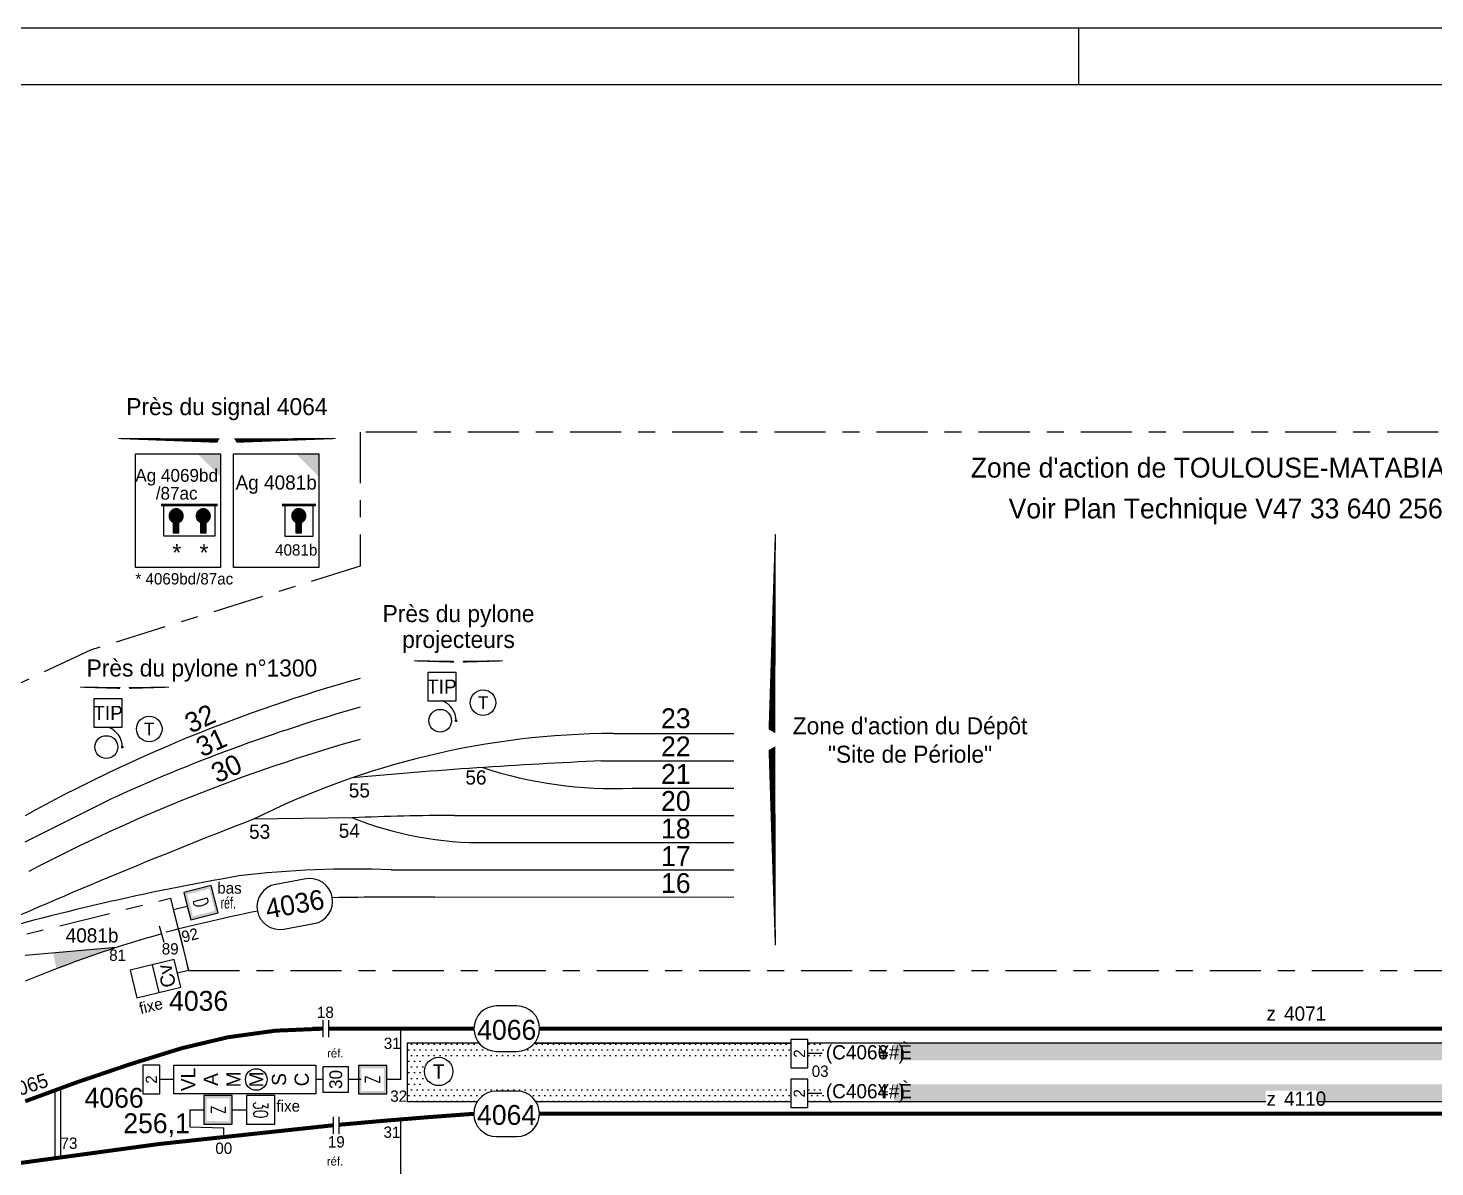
# Model space of a CAD drawing. Header units: metres. Extents: x 0 to 4410, y 0 to 594.
# Drawn here: x 2124.9 to 2372.8, y 393.4 to 594 of the extents above; entities that cross this region are included whole.
import ezdxf
from ezdxf.enums import TextEntityAlignment as Align

# ---------------------------------------------------------------- set-up
doc = ezdxf.new("R2010")
doc.units = ezdxf.units.M
for name, pattern in [('AXES', [36, 18, -6, 6, -6]), ('CACHE', [9.525, 6.35, -3.175]), ('CONTINU', [5000, 5000, 0])]:
    doc.linetypes.add(name, pattern=pattern)
for name, color, linetype in [('FORMAT', 7, 'Continuous'), ('HACHURES', 7, 'Continuous'), ('Limites de Poste', 7, 'AXES'), ('PRI ES', 7, 'Continuous'), ('voies', 7, 'Continuous')]:
    doc.layers.add(name, color=color, linetype=linetype)
doc.layers.add('Pk invisible', color=250, linetype='Continuous', plot=False)
doc.styles.add('es_norme', font='es_isocp.shx')
doc.styles.add('FONT', font='com_font.shx', dxfattribs={"width": 0.7})
doc.styles.add('ISO8C1', font='es_isocp.shx')
doc.styles.add('SIMPLEX', font='simplex', dxfattribs={"width": 0.7})
pattern_1 = [(0, (-630, 0), (0.5, 1), [0, -1])]

# ---------------------------------------------------------------- blocks, each defined once
blk = doc.blocks.new('TCD')
at = {"linetype": 'Continuous'}
for p, q in [((-2.5, 7.5), (-2.5, 2.5)), ((2.5, 7.5), (-2.5, 7.5)), ((2.5, 2.5), (2.5, 7.5)), ((-2.5, 2.5), (0, 2.5)), ((0, 2.5), (2.5, 2.5)), ((0, 0), (0, 2.5))]:
    blk.add_line(p, q, dxfattribs=at)
at = {"linetype": 'Continuous', "style": 'SIMPLEX', "width": 0.7}
blk.add_attdef('OO', text='', height=2.5, dxfattribs=at).set_placement((0, 5), align=Align.MIDDLE)
blk = doc.blocks.new('TCR')
at = {"linetype": 'Continuous'}
for p, q in [((2.5, 7.5), (-2.5, 7.5)), ((-2.5, 7.5), (-2.5, 2.5)), ((2.5, 2.5), (2.5, 7.5)), ((-2.5, 2.5), (0, 2.5)), ((0, 0), (0, 2.5)), ((0, 2.5), (2.5, 2.5))]:
    blk.add_line(p, q, dxfattribs=at)
for points in [[(-2.5, 7.5), (2.5, 7.5), (-2, 7), (2, 7)], [(-2.5, 2.5), (-2.5, 7.5), (-2, 3), (-2, 7)], [(2.5, 7.5), (2.5, 2.5), (2, 7), (2, 3)], [(2.5, 2.5), (-2.5, 2.5), (2, 3), (-2, 3)]]:
    blk.add_solid(points, dxfattribs=at)
at = {"linetype": 'Continuous', "style": 'SIMPLEX', "width": 0.7}
blk.add_attdef('OO', text='', height=2.5, dxfattribs=at).set_placement((0, 5), align=Align.MIDDLE)
blk = doc.blocks.new('ID')
at = {"linetype": 'Continuous'}
for p, q in [((-2.5, 5.5), (-2.5, 2.5)), ((2.5, 5.5), (-2.5, 5.5)), ((2.5, 2.5), (2.5, 5.5)), ((-2.5, 2.5), (0, 2.5)), ((0, 2.5), (2.5, 2.5)), ((0, 0), (0, 2.5))]:
    blk.add_line(p, q, dxfattribs=at)
at = {"linetype": 'Continuous', "style": 'SIMPLEX', "width": 0.7}
blk.add_attdef('O', text='', height=2, dxfattribs=at).set_placement((0, 4), align=Align.MIDDLE)
blk = doc.blocks.new('FIXE')
at = {"linetype": 'CACHE', "style": 'ISO8C1'}
blk.add_text('fixe', height=2, dxfattribs=at).set_placement((0, 0))
blk = doc.blocks.new('TEL')
blk.add_circle((0, 0), 2.5)
at = {"linetype": 'Continuous', "style": 'ISO8C1'}
blk.add_attdef('TEXTEG', text='', height=2.5, dxfattribs=at).set_placement((-4, -1), align=Align.RIGHT)
at = {"style": 'ISO8C1'}
blk.add_attdef('OO', text='', height=2.5, dxfattribs=at).set_placement((0, 0), align=Align.MIDDLE)
at = {"linetype": 'Continuous', "style": 'ISO8C1'}
blk.add_attdef('TEXTED', (4, -1), '', height=2.5, dxfattribs=at)
blk = doc.blocks.new('nzone')
at = {"style": 'es_norme'}
blk.add_text('z', height=2.5, dxfattribs=at).set_placement((-1.78, 1.41))
blk.add_attdef('ZONE', (1.31, 1.41), '', height=2.5, dxfattribs=at)
blk = doc.blocks.new('BAS')
at = {"linetype": 'CACHE', "style": 'ISO8C1'}
blk.add_text('bas', height=2, dxfattribs=at).set_placement((0, 0))
blk = doc.blocks.new('REF')
at = {"linetype": 'CACHE', "style": 'FONT', "width": 0.7}
blk.add_text('réf.', height=2, dxfattribs=at).set_placement((0, 0))
blk = doc.blocks.new('com1c')
at = {"linetype": 'CONTINU'}
for p, q in [((0, 0), (0, 20)), ((0, 20), (15, 20)), ((15, 20), (15, 0)), ((10.98, 7.93), (10.98, 6.08)), ((11.98, 6.08), (11.98, 7.93)), ((10.98, 6.08), (11.98, 6.08)), ((15, 0), (0, 0))]:
    blk.add_line(p, q, dxfattribs=at)
blk.add_arc((11.48, 9.08), 1.25, 293.5782, 246.4218, dxfattribs=at)
at = {"linetype": 'CONTINU', "style": 'es_norme'}
for tag, height, p in [('C000', 2.5, (7.5, 13.7)), ('000', 2, (11.53, 1.96))]:
    blk.add_attdef(tag, text='', height=height, dxfattribs=at).set_placement(p, align=Align.CENTER)
blk = doc.blocks.new('cap1c')
at = {"linetype": 'CONTINU'}
for p, q in [((-6, 11), (-6, 5.5)), ((-1, 5.5), (-1, 11)), ((-6, 5.5), (-1, 5.5))]:
    blk.add_line(p, q, dxfattribs=at)
at = {"linetype": 'CONTINU', "const_width": 0.5}
blk.add_lwpolyline([(-0.5, 11), (-6.5, 11)], dxfattribs=at)
blk = doc.blocks.new('CLEP')
for points in [[(-1.11, 0.64), (1.11, 0.64), (-1.28, 0), (1.28, 0)], [(-1.28, 0), (1.28, 0), (-1.11, -0.64), (1.11, -0.64)], [(-0.64, 1.11), (0.64, 1.11), (-1.11, 0.64), (1.11, 0.64)], [(0, 1.28), (0, 1.28), (-0.64, 1.11), (0.64, 1.11)], [(-1.11, -0.64), (1.11, -0.64), (-0.64, -1.11), (0.64, -1.11)], [(-0.64, -1.11), (0.64, -1.11), (-0.5, -1.14), (0.5, -1.14)], [(-0.5, -1.14), (0.5, -1.14), (-0.5, -3), (0.5, -3)]]:
    blk.add_solid(points)
blk = doc.blocks.new('cap2c')
at = {"linetype": 'CONTINU'}
for p, q in [((-10, 5.5), (-10, 11)), ((-1, 11), (-1, 5.5)), ((-1, 5.5), (-10, 5.5))]:
    blk.add_line(p, q, dxfattribs=at)
at = {"linetype": 'CONTINU', "const_width": 0.5}
blk.add_lwpolyline([(-0.5, 11), (-10.5, 11)], dxfattribs=at)
blk = doc.blocks.new('sn')
for p, q in [((-2.19, 8.5), (-2.19, 3.5)), ((2.81, 8.5), (-2.19, 8.5)), ((2.81, 3.5), (2.81, 8.5)), ((-2.19, 3.5), (2.81, 3.5))]:
    blk.add_line(p, q)
at = {"const_width": 0.25}
blk.add_lwpolyline([(2.68, 0, 1), (2.93, 0, 1)], format="xyb", close=True, dxfattribs=at)
blk.add_circle((0, 0), 2)
blk.add_arc((-0.89, 0), 3.7, 359.9412, 71.0658)
at = {"style": 'es_norme'}
blk.add_attdef('SN', text='', height=2.5, dxfattribs=at).set_placement((0.31, 6), align=Align.MIDDLE)

msp = doc.modelspace()

# ---------------------------------------------------------------- hatches: boundary and pattern name
at = {"layer": 'HACHURES'}
h = msp.add_hatch(dxfattribs=at)
h.set_pattern_fill('SABLE', color=256, scale=0.5, style=0)
h.set_pattern_definition(pattern_1)
h.paths.add_polyline_path([(2259.328, 415.192), (2214.128, 415.192, -0.2230949), (2211.05, 413.747), (2207.471, 413.747, -0.2230949), (2204.393, 415.192), (2191.712, 415.192), (2191.712, 404.934), (2204.094, 404.934, -0.2538662), (2207.448, 406.754), (2211.027, 406.754, -0.2538662), (2214.381, 404.934), (2259.304, 404.934), (2259.304, 407.934), (2198.3, 407.934, -0.2157799), (2196.238, 407.934), (2194.712, 407.934), (2194.712, 412.192), (2195.744, 412.192, -0.3402899), (2198.794, 412.192), (2259.328, 412.192)])
h = msp.add_hatch(dxfattribs=at)
h.set_pattern_fill('SABLE', color=256, scale=0.5, style=0)
h.set_pattern_definition(pattern_1)
h.paths.add_polyline_path([(2265.322, 415.192), (2262.328, 415.192), (2262.328, 412.192), (2265.322, 412.192)])
h = msp.add_hatch(dxfattribs=at)
h.set_pattern_fill('SABLE', color=256, scale=0.5, style=0)
h.set_pattern_definition(pattern_1)
h.paths.add_polyline_path([(2382.407, 415.192), (2277.521, 415.192), (2277.521, 412.192), (2382.407, 412.192)])
h = msp.add_hatch(dxfattribs=at)
h.set_pattern_fill('SABLE', color=256, scale=0.5, style=0)
h.set_pattern_definition(pattern_1)
h.paths.add_polyline_path([(2265.322, 407.934), (2262.304, 407.934), (2262.304, 404.934), (2265.322, 404.934)])
h = msp.add_hatch(dxfattribs=at)
h.set_pattern_fill('SABLE', color=256, scale=0.5, style=0)
h.set_pattern_definition(pattern_1)
h.paths.add_polyline_path([(2404.213, 407.934), (2389.907, 407.934), (2389.907, 407.747), (2384.907, 407.747), (2384.907, 407.934), (2277.521, 407.934), (2277.521, 404.934), (2343.005, 404.934), (2343.005, 406.823), (2352.002, 406.823), (2352.002, 404.934), (2404.213, 404.934)])

# ---------------------------------------------------------------- linework, layer by layer
at = {"linetype": 'CONTINU'}
for p, q in [((2143.818, 518.997), (2158.818, 518.997)), ((2143.818, 498.997), (2143.818, 518.997)), ((2158.818, 518.997), (2158.818, 498.997)), ((2150.505, 506.929), (2150.505, 505.075)), ((2151.505, 505.075), (2151.505, 506.929)), ((2155.286, 506.929), (2155.286, 505.075)), ((2156.286, 505.075), (2156.286, 506.929)), ((2150.505, 505.075), (2151.505, 505.075)), ((2155.286, 505.075), (2156.286, 505.075)), ((2158.818, 498.997), (2143.818, 498.997))]:
    msp.add_line(p, q, dxfattribs=at)
at = {"linetype": 'Continuous'}
for p, q in [((2228.007, 469.751), (2249.264, 469.74)), ((2225.965, 464.928), (2249.264, 464.928)), ((2231.301, 460.128), (2249.264, 460.128)), ((2200.064, 455.328), (2249.264, 455.328)), ((2205.738, 450.528), (2249.264, 450.528)), ((2188.901, 445.728), (2249.264, 445.728)), ((2196.563, 440.928), (2249.264, 440.971)), ((2151.407, 435.29), (2150.539, 438.732)), ((2146.777, 428.986), (2147.97, 424.131)), ((2190.623, 408.784), (2190.623, 417.373)), ((2153.398, 403.457), (2153.398, 400.457)), ((2190.575, 390.678), (2190.575, 401.894)), ((2153.398, 400.457), (2159.398, 400.278)), ((2159.398, 398.686), (2159.398, 400.278))]:
    msp.add_line(p, q, dxfattribs=at)
for p, q in [((2147.99, 435.89), (2148.807, 433.003)), ((2140.411, 432.031), (2124.417, 430.662)), ((2191.712, 415.192), (2191.712, 404.934)), ((2204.393, 415.192), (2191.712, 415.192)), ((2214.128, 415.192), (2259.328, 415.192)), ((2259.328, 415.192), (2214.128, 415.192)), ((2259.328, 415.192), (2214.128, 415.192)), ((2386.184, 415.192), (2262.328, 415.192)), ((2129.641, 406.916), (2129.641, 395.034)), ((2130.641, 407.28), (2130.641, 395.172)), ((2191.712, 404.934), (2204.094, 404.934)), ((2214.381, 404.934), (2259.304, 404.934)), ((2262.28, 404.934), (2343.005, 404.934)), ((2352.002, 404.934), (2403.027, 404.934))]:
    msp.add_line(p, q)
for points, format in [([(2139.332, 519.116, 0, 0, 0), (2140.832, 521.714, 0.2, 0.765, 0), (2158.447, 521.332, 0, 0, 0), (2159.947, 523.93, 0, 0, 0), (2161.447, 521.332, 0.765, 0.2, 0), (2179.062, 521.714, 0, 0, 0), (2180.562, 519.116, 0, 0, 0)], "xyseb"), ([(2253.99, 506.36, 0, 0, 0), (2256.588, 504.86, 0.2, 1.2, 0), (2255.988, 470.148, 0, 0, 0), (2258.586, 468.648, 0, 0, 0), (2255.988, 467.148, 1.2, 0.2, 0), (2256.588, 432.437, 0, 0, 0), (2253.99, 430.937, 0, 0, 0)], "xyseb"), ([(2192.125, 481.189, 0, 0, 0), (2192.909, 482.546, 0.2, 0.313, 0), (2199.961, 482.39, 0, 0, 0), (2200.745, 483.747, 0, 0, 0), (2201.528, 482.39, 0.313, 0.2, 0), (2208.581, 482.546, 0, 0, 0), (2209.364, 481.189, 0, 0, 0)], "xyseb"), ([(2133.3, 476.556, 0, 0, 0), (2134.084, 477.914, 0.2, 0.313, 0), (2141.136, 477.757, 0, 0, 0), (2141.92, 479.114, 0, 0, 0), (2142.703, 477.757, 0.313, 0.2, 0), (2149.756, 477.914, 0, 0, 0), (2150.539, 476.556, 0, 0, 0)], "xyseb"), ([(2169.954, 435.296), (2175.286, 436.251, 1), (2173.875, 444.126), (2168.544, 443.171, 1), (2169.954, 435.296, 1)], "xyb"), ([(2207.471, 413.747), (2211.05, 413.747, 1), (2211.05, 421.747), (2207.471, 421.747, 1), (2207.471, 413.747, 1)], "xyb"), ([(2207.448, 398.754), (2211.027, 398.754, 1), (2211.027, 406.754), (2207.448, 406.754, 1), (2207.448, 398.754, 1)], "xyb")]:
    msp.add_lwpolyline(points, format=format, dxfattribs=at)
at = {"linetype": 'AXES', "ltscale": 0.5}
for points in [[(2499.416, 453.119), (2499.416, 522.828), (2183.411, 522.828)], [(2183.411, 522.828), (2183.411, 499.226)], [(2183.411, 499.226), (2135.886, 484.422), (2135.886, 484.422), (2029.154, 434.345), (2035.891, 417.54), (2058.412, 423.871), (2063.543, 415.895), (2056.466, 411.36), (2058.506, 405.589), (2066.227, 410.208), (2064.743, 415.104), (2084.725, 435.279), (2088.739, 427.831), (2097.794, 432.711), (2099.679, 427.234), (2105.37, 427.234), (2105.37, 431.848), (2111.865, 434.398), (2113.045, 431.532), (2150.023, 440.744), (2153.159, 427.98), (2524.673, 427.98)]]:
    msp.add_lwpolyline(points, dxfattribs=at)
at = {"linetype": 'Continuous'}
for points in [[(2124.417, 450.666), (2139.216, 458.052)], [(2182.054, 454.911), (2164.635, 454.631)], [(2151.411, 435.274), (2153.201, 427.99), (2151.258, 427.513)], [(2176.873, 408.801), (2176.873, 408.801), (2175.623, 408.801)]]:
    msp.add_lwpolyline(points, dxfattribs=at)
msp.add_lwpolyline([(2150.662, 429.941), (2142.893, 428.032), (2144.086, 423.176), (2151.855, 425.085)], close=True, dxfattribs=at)
at = {"linetype": 'Continuous', "const_width": 0.7}
for points in [[(2176.907, 417.747, 0.0714579), (2152.027, 414.32)], [(2152.027, 414.32, 0.0192636), (2124.417, 404.962, 0.0192636)], [(2203.471, 402.754, 0.0055031), (2179.705, 400.826, 0.0055031)], [(2178.705, 400.734, 0.0214061), (2086.846, 388.195)]]:
    msp.add_lwpolyline(points, format="xyb", dxfattribs=at)
at = {"const_width": 0.7}
for points in [[(2175.054, 417.747), (2176.907, 417.747)], [(2177.907, 417.747), (2203.471, 417.747)], [(2215.013, 417.747), (2430.398, 417.747)], [(2215.024, 402.754), (2419.903, 402.754)]]:
    msp.add_lwpolyline(points, dxfattribs=at)
at = {"linetype": 'Continuous', "ltscale": 0.8}
msp.add_lwpolyline([(2150.623, 411.301), (2175.623, 411.301), (2175.623, 406.301), (2150.623, 406.301)], close=True, dxfattribs=at)
at = {"linetype": 'Continuous'}
msp.add_circle((2165.123, 408.801), 1.9, dxfattribs=at)
at = {"linetype": 'CONTINU'}
for centre in [(2151.005, 508.075), (2155.786, 508.075)]:
    msp.add_arc(centre, 1.25, 293.57818, 246.42182, dxfattribs=at)
at = {"linetype": 'Continuous'}
for centre, radius, start, end in [((2256.602, 216.691), 272.748, 105.56578, 118.98894), ((2265.694, 183.443), 302.336, 105.79256, 114.72955), ((2265.439, 178.036), 302.017, 105.75945, 117.69538), ((2228.741, 326.312), 143.441, 90.29312, 116.54574), ((2268.971, -492.172), 958.066, 92.572729, 95.205081), ((2228.044, 533.256), 73.2, 251.69578, 272.55074), ((2524.97, -481.485), 1003.073, 111.05299, 114.183297), ((2202.904, -56.212), 511.548, 90.31819, 92.33599), ((2204.816, 511.731), 61.209, 248.16881, 270.86257), ((2235.431, 17.674), 433.234, 99.75121, 106.27005), ((2182.01, 282.684), 163.19, 87.5799, 97.02398), ((2192.345, -359.199), 800.138, 89.697924, 90.989275), ((2224.811, 144.405), 300.007, 101.43651, 104.58477), ((2204.02, 236.132), 205.967, 105.66725, 112.73597)]:
    msp.add_arc(centre, radius, start, end, dxfattribs=at)
for points in [[(2158.818, 518.997), (2154.818, 518.997), (2158.818, 514.997)], [(2176.133, 519.009), (2172.133, 519.009), (2176.133, 515.009)]]:
    msp.add_solid(points, dxfattribs=at)
at = {"layer": 'FORMAT', "linetype": 'Continuous', "ltscale": 0.8}
msp.add_line((2310, 594), (2310, 584), dxfattribs=at)
for points in [[(0, 0), (4410, 0), (4410, 594), (0, 594)], [(10, 10), (4400, 10), (4400, 584), (10, 584)]]:
    msp.add_lwpolyline(points, close=True, dxfattribs=at)
at = {"layer": 'voies', "linetype": 'Continuous'}
for p, q in [((2176.907, 416.247), (2176.907, 419.247)), ((2177.907, 416.247), (2177.907, 419.247)), ((2178.705, 399.212), (2178.705, 402.212)), ((2179.705, 399.212), (2179.705, 402.212))]:
    msp.add_line(p, q, dxfattribs=at)
msp.add_solid([(2140.411, 432.031), (2129.9, 428.3), (2129.334, 431.083)], dxfattribs=at)

# ---------------------------------------------------------------- block references
at = {"linetype": 'Continuous'}
ref = msp.add_blockref('com1c', (2161.133, 499.009), dxfattribs=at)
ref.add_attrib('C000', 'Ag 4081b', dxfattribs={"linetype": 'CONTINU', "height": 2.5, "style": 'es_norme'}).set_placement((2168.633, 512.709), align=Align.CENTER)
ref.add_attrib('000', '4081b', dxfattribs={"linetype": 'CONTINU', "height": 2, "style": 'es_norme'}).set_placement((2172.16, 501.077), align=Align.CENTER)
for name, p in [('cap2c', (2158.818, 498.997)), ('CLEP', (2151.005, 508.079)), ('CLEP', (2155.786, 508.079)), ('cap1c', (2176.133, 499.009)), ('CLEP', (2172.614, 508.087)), ('BAS', (2158.244, 441.528)), ('REF', (2158.822, 438.917))]:
    msp.add_blockref(name, p, dxfattribs=at)
for name, p, values in [('sn', (2197.527, 471.997), {'SN': 'TIP'}), ('sn', (2138.702, 467.364), {'SN': 'TIP'}), ('nzone', (2344.921, 417.747), {'ZONE': '4071'}), ('TEL', (2197.269, 410.211), {'OO': 'T'}), ('nzone', (2344.921, 402.754), {'ZONE': '4110'})]:
    msp.add_blockref(name, p, dxfattribs=at).add_auto_attribs(values)
at = {"linetype": 'Continuous', "xscale": 0.9, "yscale": 0.9, "zscale": 0.9}
for p in [(2205.088, 475.176), (2146.262, 470.543)]:
    msp.add_blockref('TEL', p, dxfattribs=at).add_auto_attribs({'OO': 'T'})
at = {"linetype": 'Continuous'}
for name, p, rotation, values in [('TCR', (2150.539, 438.732), 284.1450154816106, {'OO': 'D'}), ('nzone', (2120.805, 403.566), 17.97669676559062, {'ZONE': '4065'}), ('TCR', (2153.398, 403.457), 269.9992393296382, {'OO': 'Z'}), ('TCD', (2160.898, 403.457), 270, {'OO': '30'})]:
    msp.add_blockref(name, p, dxfattribs=dict(at, rotation=rotation)).add_auto_attribs(values)
at = {"linetype": 'Continuous', "rotation": 13.80318325503606}
msp.add_blockref('FIXE', (2144.771, 420.294), dxfattribs=at)
ref = msp.add_blockref('ID', (2264.828, 413.361), dxfattribs=dict(rotation=90))
ref.add_attrib('O', '2', dxfattribs={"linetype": 'CONTINU', "height": 2, "rotation": 90, "style": 'es_norme'}).set_placement((2260.828, 413.361), align=Align.MIDDLE)
ref = msp.add_blockref('ID', (2150.623, 408.801), dxfattribs=dict(rotation=90))
ref.add_attrib('O', '2', dxfattribs={"linetype": 'CONTINU', "height": 2, "rotation": 90, "style": 'es_norme'}).set_placement((2146.623, 408.801), align=Align.MIDDLE)
at = {"linetype": 'Continuous'}
ref = msp.add_blockref('TCD', (2183.623, 408.801), dxfattribs=dict(at, xscale=0.8999999999999773, yscale=0.8999999999999773, zscale=0.8999999999999773, rotation=90))
ref.add_attrib('OO', '30', dxfattribs={"linetype": 'CONTINU', "height": 2.25, "rotation": 90, "style": 'es_norme'}).set_placement((2179.123, 408.801), align=Align.MIDDLE)
ref = msp.add_blockref('TCR', (2190.623, 408.784), dxfattribs=dict(at, rotation=90))
ref.add_attrib('OO', 'Z', dxfattribs={"linetype": 'CONTINU', "height": 2.5, "rotation": 90, "style": 'SIMPLEX', "width": 0.7}).set_placement((2185.623, 408.784), align=Align.MIDDLE)
ref = msp.add_blockref('ID', (2264.804, 406.356), dxfattribs=dict(rotation=90))
ref.add_attrib('O', '2', dxfattribs={"linetype": 'CONTINU', "height": 2, "rotation": 90, "style": 'es_norme'}).set_placement((2260.804, 406.356), align=Align.MIDDLE)

# ---------------------------------------------------------------- texts
at = {"linetype": 'Continuous', "style": 'es_norme'}
msp.add_text('Près du signal 4064', height=3, dxfattribs=at).set_placement((2159.947, 524.93), align=Align.BOTTOM_CENTER)
at = {"linetype": 'CONTINU', "style": 'es_norme'}
for s, height, p in [('Ag 4069bd', 2.2523, (2151.095, 514.093)), ('/87ac', 2.2523, (2151.095, 510.942)), ('*', 3, (2151.126, 500.114)), ('*', 3, (2155.907, 500.114))]:
    msp.add_text(s, height=height, dxfattribs=at).set_placement(p, align=Align.CENTER)
at = {"linetype": 'Continuous', "style": 'es_norme'}
for s, height, p in [('* 4069bd/87ac', 2, (2143.818, 496.997)), ('Près du pylone n°1300', 3, (2135.226, 481.287)), ('(C4066  )', 2.5, (2265.493, 413.59)), ('¥#È', 2.5, (2274.719, 413.59)), ('(C4064  )', 2.5, (2265.493, 406.733)), ('¥#È', 2.5, (2274.719, 406.733))]:
    msp.add_text(s, height=height, dxfattribs=at).set_placement(p, align=Align.MIDDLE_LEFT)
for s, height, p in [('Près du pylone', 3, (2200.767, 490.868)), ('projecteurs', 3, (2200.767, 486.313)), ('73', 2, (2132.125, 397.573))]:
    msp.add_text(s, height=height, dxfattribs=at).set_placement(p, align=Align.MIDDLE_CENTER)
at = {"style": 'es_norme'}
for s, p in [('32', (2155.195, 472.386)), ('31', (2157.185, 468.185)), ('30', (2159.862, 463.599))]:
    msp.add_text(s, height=3.5, rotation=24.67671, dxfattribs=at).set_placement(p, align=Align.MIDDLE_CENTER)
at = {"linetype": 'Continuous', "style": 'es_norme'}
for s, height, p in [('23', 3.5, (2236.451, 470.679)), ('22', 3.5, (2236.451, 465.728)), ('21', 3.5, (2236.451, 460.879)), ('56', 2.5, (2201.976, 460.755)), ('55', 2.5, (2181.43, 458.479)), ('20', 3.5, (2236.451, 456.12)), ('53', 2.5, (2163.857, 451.203)), ('54', 2.5, (2179.661, 451.385)), ('18', 3.5, (2236.451, 451.256)), ('17', 3.5, (2236.451, 446.4)), ('16', 3.5, (2236.451, 441.652)), ('réf.', 1.5, (2177.601, 412.676)), ('fixe', 2, (2168.675, 403.131)), ('réf.', 1.5, (2177.553, 393.642))]:
    msp.add_text(s, height=height, dxfattribs=at).set_placement(p)
for s, height, rotation, p in [('4036', 3.5, 10.15539, (2171.915, 439.711)), ('92', 2, 13.83617, (2153.436, 434.219)), ('Cv', 2.5, 103.83617, (2149.316, 427.036)), ('VL', 2.5, 90, (2153.123, 408.801)), ('A', 2.5, 90, (2157.123, 408.801)), ('M', 2.5, 90, (2161.123, 408.801)), ('M', 2.5, 90, (2165.123, 408.801)), ('S', 2.5, 90, (2169.123, 408.801)), ('C', 2.5, 90, (2173.123, 408.801))]:
    msp.add_text(s, height=height, rotation=rotation, dxfattribs=at).set_placement(p, align=Align.MIDDLE)
at = {"style": 'es_norme'}
msp.add_text('4081b', height=2.5, dxfattribs=at).set_placement((2136.191, 434.18), align=Align.MIDDLE_CENTER)
at = {"linetype": 'Continuous', "lineweight": 50, "style": 'es_norme'}
for s, p in [('4036', (2154.971, 422.652)), ('4066', (2140.073, 405.584))]:
    msp.add_text(s, height=3.5, dxfattribs=at).set_placement(p, align=Align.MIDDLE)
at = {"linetype": 'Continuous', "style": 'es_norme'}
for s, height, p in [('4066', 3.5, (2209.261, 417.55)), ('31', 2, (2189.085, 415.17)), ('4064', 3.5, (2209.237, 402.557)), ('31', 2, (2189.029, 399.512)), ('00', 2, (2159.398, 396.686))]:
    msp.add_text(s, height=height, dxfattribs=at).set_placement(p, align=Align.MIDDLE)
at = {"linetype": 'Continuous', "lineweight": 50, "style": 'es_norme'}
msp.add_text('256,1', height=3.5, dxfattribs=at).set_placement((2147.554, 401.092), align=Align.MIDDLE_CENTER)
at = {"linetype": 'Continuous', "insert": (2280.331, 468.579), "char_height": 3, "attachment_point": 5, "style": 'es_norme'}
msp.add_mtext_dynamic_manual_height_columns('Zone d\'action du Dépôt\\P"Site de Périole"', width=44.31944, gutter_width=10, heights=[0], dxfattribs=at)
at = {"layer": 'Limites de Poste', "linetype": 'Continuous', "style": 'es_norme'}
for s, p in [("Zone d'action de TOULOUSE-MATABIAU Dépôt", (2341.413, 514.828)), ('Voir Plan Technique V47 33 640 256 DEP', (2341.413, 507.641))]:
    msp.add_text(s, height=3.5, dxfattribs=at).set_placement(p, align=Align.CENTER)
at = {"layer": 'Pk invisible', "linetype": 'Continuous', "style": 'es_norme'}
for s, p in [('81', (2139.207, 429.694)), ('89', (2148.469, 430.809))]:
    msp.add_text(s, height=2, dxfattribs=at).set_placement(p)
at = {"layer": 'Pk invisible', "style": 'es_norme'}
for s, p in [('18', (2177.305, 420.63)), ('19', (2179.226, 397.815))]:
    msp.add_text(s, height=2, dxfattribs=at).set_placement(p, align=Align.MIDDLE_CENTER)
at = {"layer": 'Pk invisible', "linetype": 'Continuous', "style": 'es_norme'}
msp.add_text('32', height=2, dxfattribs=at).set_placement((2190.224, 405.869), align=Align.MIDDLE)
at = {"layer": 'PRI ES', "linetype": 'Continuous', "style": 'es_norme'}
msp.add_text('03', height=2, dxfattribs=at).set_placement((2263.003, 410.256), align=Align.MIDDLE_LEFT)

doc.saveas('drawing.dxf')
